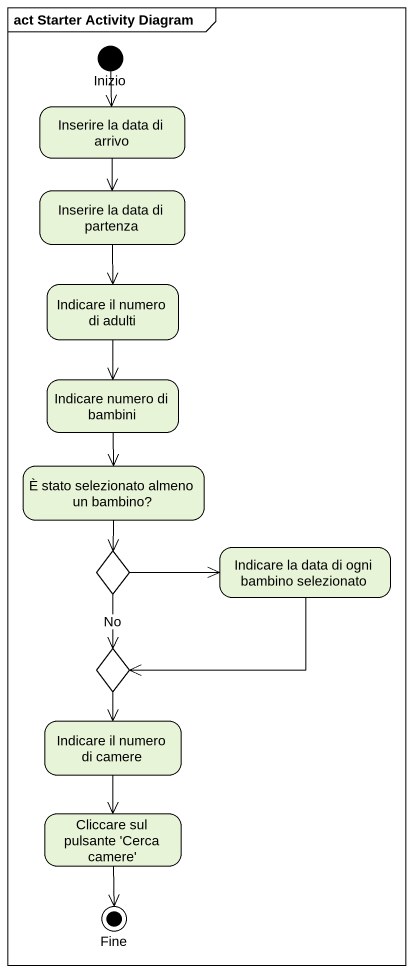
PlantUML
@startuml
mainframe act Starter Activity Diagram
hide empty description
state Inizio <<start>>
state "Inserire la data di arrivo" as Inserire_la_data_di_arrivo
state "Inserire la data di partenza" as Inserire_la_data_di_partenza
state "Indicare il numero di adulti" as Indicare_il_numero_di_adulti
state "Indicare numero di bambini" as Indicare_numero_di_bambini
state "È stato selezionato almeno un bambino?" as È_stato_selezionato_almeno
state choice1 <<choice>>
state "Indicare la data di ogni bambino selezionato" as Indicare_la_data_di_ogni
state choice2 <<choice>>
state "Indicare il numero di camere" as Indicare_il_numero_di_camere
state "Cliccare sul pulsante 'Cerca camere'" as Cliccare_sul_pulsante_Cerca
state Fine <<end>>
Inizio --> Inserire_la_data_di_arrivo
Inserire_la_data_di_arrivo --> Inserire_la_data_di_partenza
Inserire_la_data_di_partenza --> Indicare_il_numero_di_adulti
Indicare_il_numero_di_adulti --> Indicare_numero_di_bambini
Indicare_numero_di_bambini --> È_stato_selezionato_almeno
È_stato_selezionato_almeno --> choice1
choice1 -right-> Indicare_la_data_di_ogni
choice1 --> choice2 : No
Indicare_la_data_di_ogni -left-> choice2
choice2 --> Indicare_il_numero_di_camere
Indicare_il_numero_di_camere --> Cliccare_sul_pulsante_Cerca
Cliccare_sul_pulsante_Cerca --> Fine
@enduml
